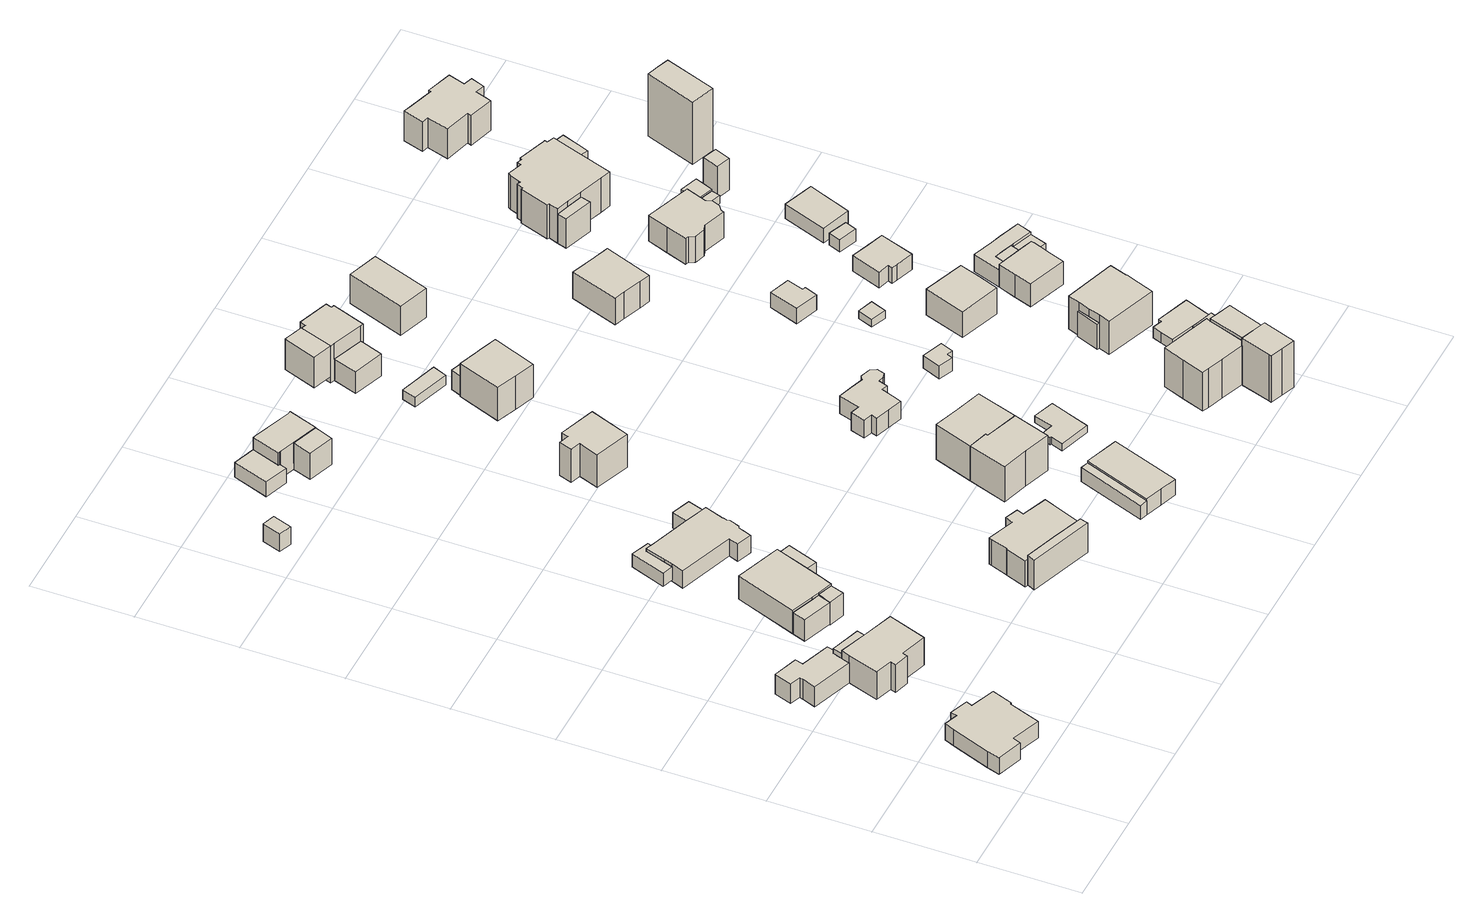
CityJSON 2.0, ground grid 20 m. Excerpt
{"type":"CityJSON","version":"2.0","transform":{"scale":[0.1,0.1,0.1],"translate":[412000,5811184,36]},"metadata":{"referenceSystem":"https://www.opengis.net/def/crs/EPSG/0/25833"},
"CityObjects":{
"building1":{"type":"Building","attributes":{"Gemeindeschluessel":"11000009","BezugspunktDach":"2200","function":"31001_1010","measuredHeight":3.83,"storeysAboveGround":1},"address":[{"country":"Germany","locality":"Berlin","thoroughfareNumber":"16","thoroughfareName":"Vogelsdorfer Steig"}],"geometry":[{"type":"Solid","lod":"1","boundaries":[[[[0,1,2,3,4,5,6,7,8,9,10,11,12,13]],[[14,15,16,17,18,19,20,21,22,23,24,25,26,27]],[[14,27,13,12]],[[15,14,12,11]],[[16,15,11,10]],[[17,16,10,9]],[[18,17,9,8]],[[19,18,8,7]],[[20,19,7,6]],[[21,20,6,5]],[[22,21,5,4]],[[23,22,4,3]],[[24,23,3,2]],[[25,24,2,1]],[[26,25,1,0]],[[27,26,0,13]]]]}]},
"building2":{"type":"Building","attributes":{"Gemeindeschluessel":"11000009","function":"31001_1010"},"address":[{"country":"Germany","locality":"Berlin","thoroughfareNumber":"14","thoroughfareName":"Vogelsdorfer Steig"}],"children":["building2-1","building2-2","building2-3"]},
"building2-1":{"type":"BuildingPart","attributes":{"BezugspunktDach":"2200","measuredHeight":7.59,"storeysAboveGround":1},"parents":["building2"],"geometry":[{"type":"MultiSurface","lod":"1","boundaries":[[[28,29,30,31,32,33,34,35,36,37]],[[38,39,40,41,42,43,44,45,46,47]],[[38,47,37,36]],[[48,49,38,36,35]],[[50,51,39,35,34]],[[41,40,34,33]],[[42,41,33,32]],[[43,42,32,31]],[[44,43,31,30]],[[45,44,30,29]],[[46,45,29,28]],[[47,46,28,37]],[[39,38,49,48]],[[40,39,51,50]]]}]},
"building2-2":{"type":"BuildingPart","attributes":{"BezugspunktDach":"2200","measuredHeight":5.65,"storeysAboveGround":1},"parents":["building2"],"geometry":[{"type":"MultiSurface","lod":"1","boundaries":[[[50,52,53,54,51]],[[55,56,57,40,39]],[[55,58,59,48,51,54]],[[60,58,54,53]],[[57,56,53,52]],[[40,57,52,50]],[[61,59,58,55]],[[61,39,48,59]],[[56,55,58,60]],[[39,40,50,51,62]]]}]},
"building2-3":{"type":"BuildingPart","attributes":{"BezugspunktDach":"2200","measuredHeight":5.11,"storeysAboveGround":1},"parents":["building2"],"geometry":[{"type":"MultiSurface","lod":"1","boundaries":[[[63,64,65,49,59,58,60,66,67,68,69,70]],[[71,72,73,74,56,55,61,38,75,76,77,78]],[[71,78,70,69]],[[72,71,69,68]],[[73,72,68,67]],[[74,73,67,66]],[[56,74,66,60]],[[75,38,49,65]],[[76,75,65,64]],[[77,76,64,63]],[[78,77,63,70]],[[79,55,56,60,58]],[[61,55,58,59]],[[38,39,48,49]],[[48,39,61,59]]]}]},
"building3":{"type":"Building","attributes":{"Gemeindeschluessel":"11000009","BezugspunktDach":"2200","function":"51009_1610","measuredHeight":5.24,"storeysAboveGround":0},"address":[{"country":"Germany","locality":"Berlin"}],"geometry":[{"type":"Solid","lod":"1","boundaries":[[[[80,81,82,83]],[[84,85,86,87]],[[84,87,83,82]],[[85,84,82,81]],[[86,85,81,80]],[[87,86,80,83]]]]}]},
"building4":{"type":"Building","attributes":{"Gemeindeschluessel":"11000009","function":"31001_1010"},"address":[{"country":"Germany","locality":"Berlin","thoroughfareNumber":"12","thoroughfareName":"Vogelsdorfer Steig"}],"children":["building4-1","building4-2"]},
"building4-1":{"type":"BuildingPart","attributes":{"BezugspunktDach":"2200","measuredHeight":5.99,"storeysAboveGround":1},"parents":["building4"],"geometry":[{"type":"MultiSurface","lod":"1","boundaries":[[[88,89,90,91,92,93,94,95]],[[96,97,98,99,100,101,102,103]],[[96,103,95,94]],[[97,96,94,93]],[[98,97,93,92]],[[99,98,92,91]],[[100,99,91,90]],[[101,100,90,89]],[[104,105,89,88]],[[103,106,104,102,88,95]],[[102,101,107,105,104]],[[102,104,106,103]]]}]},
"building4-2":{"type":"BuildingPart","attributes":{"BezugspunktDach":"2200","measuredHeight":4.86,"storeysAboveGround":1},"parents":["building4"],"geometry":[{"type":"MultiSurface","lod":"1","boundaries":[[[108,105,106,109]],[[103,101,110,111]],[[103,111,109,106]],[[110,101,105,108]],[[111,110,108,109]],[[102,104,105,101,112]],[[103,106,104,113,102]]]}]},
"building5":{"type":"Building","attributes":{"Gemeindeschluessel":"11000009","BezugspunktDach":"2200","function":"31001_1010","measuredHeight":4.41,"storeysAboveGround":1},"address":[{"country":"Germany","locality":"Berlin","thoroughfareNumber":"1 (1)","thoroughfareName":"Grasehorstweg"}],"geometry":[{"type":"Solid","lod":"1","boundaries":[[[[114,115,116,117]],[[118,119,120,121]],[[118,121,117,116]],[[119,118,116,115]],[[120,119,115,114]],[[121,120,114,117]]]]}]},
"building6":{"type":"Building","attributes":{"Gemeindeschluessel":"11000009","BezugspunktDach":"2200","function":"51009_1610","measuredHeight":3.04,"storeysAboveGround":0},"address":[{"country":"Germany","locality":"Berlin"}],"geometry":[{"type":"Solid","lod":"1","boundaries":[[[[122,123,124,125,126,127]],[[128,129,130,131,132,133]],[[128,133,127,126]],[[129,128,126,125]],[[130,129,125,124]],[[131,130,124,123]],[[132,131,123,122]],[[133,132,122,127]]]]}]},
"building7":{"type":"Building","attributes":{"Gemeindeschluessel":"11000009","BezugspunktDach":"2200","function":"51009_1610","measuredHeight":3.98,"storeysAboveGround":0},"address":[{"country":"Germany","locality":"Berlin"}],"geometry":[{"type":"Solid","lod":"1","boundaries":[[[[134,135,136,137]],[[138,139,140,141]],[[138,141,137,136]],[[139,138,136,135]],[[140,139,135,134]],[[141,140,134,137]]]]}]},
"building8":{"type":"Building","attributes":{"Gemeindeschluessel":"11000009","function":"31001_1010"},"address":[{"country":"Germany","locality":"Berlin","thoroughfareNumber":"10","thoroughfareName":"Vogelsdorfer Steig"}],"children":["building8-1","building8-2"]},
"building8-1":{"type":"BuildingPart","attributes":{"BezugspunktDach":"2200","measuredHeight":4.98,"storeysAboveGround":1},"parents":["building8"],"geometry":[{"type":"MultiSurface","lod":"1","boundaries":[[[142,143,144,145,146,147,148,149,150,151,152,153,154,155,156,157,158,159,160]],[[161,162,163,164,165,166,167,168,169,170,171,172,173,174,175,176,177,178,179]],[[161,179,160,159]],[[162,161,159,158]],[[163,162,158,157]],[[164,163,157,156]],[[165,164,156,155]],[[180,181,182,166,165,155,154]],[[167,166,154,153]],[[168,167,153,152]],[[169,168,152,151]],[[170,169,151,150]],[[171,170,150,149]],[[172,171,149,148]],[[173,172,148,147]],[[174,173,147,146]],[[175,174,146,145]],[[176,175,145,144]],[[177,176,144,143]],[[178,177,143,142]],[[179,178,142,160]],[[166,182,181,180]]]}]},
"building8-2":{"type":"BuildingPart","attributes":{"BezugspunktDach":"2200","measuredHeight":3.61,"storeysAboveGround":1},"parents":["building8"],"geometry":[{"type":"Solid","lod":"1","boundaries":[[[[180,183,184,181]],[[185,186,166,182]],[[185,182,181,184]],[[186,185,184,183]],[[166,186,183,180]],[[182,166,180,181]]]]}]},
"building9":{"type":"Building","attributes":{"Gemeindeschluessel":"11000009","BezugspunktDach":"2200","function":"51009_1610","measuredHeight":9.26,"storeysAboveGround":0},"address":[{"country":"Germany","locality":"Berlin"}],"geometry":[{"type":"Solid","lod":"1","boundaries":[[[[187,188,189,190,191]],[[192,193,194,195,196]],[[192,196,191,190]],[[193,192,190,189]],[[194,193,189,188]],[[195,194,188,187]],[[196,195,187,191]]]]}]},
"building10":{"type":"Building","attributes":{"Gemeindeschluessel":"11000009","BezugspunktDach":"2200","function":"31001_1010","measuredHeight":9.48,"storeysAboveGround":1},"address":[{"country":"Germany","locality":"Berlin","thoroughfareNumber":"13","thoroughfareName":"Vogelsdorfer Steig"}],"geometry":[{"type":"Solid","lod":"1","boundaries":[[[[197,198,199,200,201,202,203,204,205,206,207,208,209]],[[210,211,212,213,214,215,216,217,218,219,220,221,222]],[[210,222,209,208]],[[211,210,208,207]],[[212,211,207,206]],[[213,212,206,205]],[[214,213,205,204]],[[215,214,204,203]],[[216,215,203,202]],[[217,216,202,201]],[[218,217,201,200]],[[219,218,200,199]],[[220,219,199,198]],[[221,220,198,197]],[[222,221,197,209]]]]}]},
"building11":{"type":"Building","attributes":{"Gemeindeschluessel":"11000009","function":"31001_1010"},"address":[{"country":"Germany","locality":"Berlin","thoroughfareNumber":"72","thoroughfareName":"Freienbrinker Saum"}],"children":["building11-1","building11-2","building11-3"]},
"building11-1":{"type":"BuildingPart","attributes":{"BezugspunktDach":"2200","measuredHeight":6.31,"storeysAboveGround":2},"parents":["building11"],"geometry":[{"type":"MultiSurface","lod":"1","boundaries":[[[223,224,225,226,227,228,229,230,231,232]],[[233,234,235,236,237,238,239,240,241,242]],[[243,244,232,231]],[[234,233,231,230]],[[235,234,230,229]],[[236,235,229,228]],[[237,236,228,227]],[[245,246,237,227,226]],[[247,248,245,238,226,225]],[[240,239,225,224]],[[241,240,224,223]],[[244,249,223,232]],[[233,242,244,243]],[[238,237,246,245]],[[239,238,245,248,247]],[[250,242,241,249,244]]]}]},
"building11-2":{"type":"BuildingPart","attributes":{"BezugspunktDach":"2200","measuredHeight":6.13,"storeysAboveGround":2},"parents":["building11"],"geometry":[{"type":"MultiSurface","lod":"1","boundaries":[[[251,246,248,252]],[[239,237,253,254]],[[239,254,252,248]],[[253,237,246,251]],[[254,253,251,252]],[[237,255,238,245,246]],[[239,248,245,238]]]}]},
"building11-3":{"type":"BuildingPart","attributes":{"BezugspunktDach":"2200","measuredHeight":3.42,"storeysAboveGround":2},"parents":["building11"],"geometry":[{"type":"Solid","lod":"1","boundaries":[[[[256,249,244,243,257,258]],[[259,233,242,241,260,261]],[[259,261,258,257]],[[233,259,257,243]],[[260,241,249,256]],[[261,260,256,258]],[[233,243,244,242]],[[244,249,241,242]]]]}]},
"building12":{"type":"Building","attributes":{"Gemeindeschluessel":"11000009","BezugspunktDach":"2200","function":"31001_1010","measuredHeight":9.44,"storeysAboveGround":2},"address":[{"country":"Germany","locality":"Berlin","thoroughfareNumber":"8","thoroughfareName":"Vogelsdorfer Steig"}],"geometry":[{"type":"Solid","lod":"1","boundaries":[[[[262,263,264,265,266,267,268,269]],[[270,271,272,273,274,275,276,277]],[[270,277,269,268]],[[271,270,268,267]],[[272,271,267,266]],[[273,272,266,265]],[[274,273,265,264]],[[275,274,264,263]],[[276,275,263,262]],[[277,276,262,269]]]]}]},
"building13":{"type":"Building","attributes":{"Gemeindeschluessel":"11000009","BezugspunktDach":"2200","function":"51009_1610","measuredHeight":3.16,"storeysAboveGround":0},"address":[{"country":"Germany","locality":"Berlin"}],"geometry":[{"type":"Solid","lod":"1","boundaries":[[[[278,279,280,281]],[[282,283,284,285]],[[282,285,281,280]],[[283,282,280,279]],[[284,283,279,278]],[[285,284,278,281]]]]}]},
"building14":{"type":"Building","attributes":{"Gemeindeschluessel":"11000009","BezugspunktDach":"2200","function":"31001_1010","measuredHeight":10.65,"storeysAboveGround":1},"address":[{"country":"Germany","locality":"Berlin","thoroughfareNumber":"11A","thoroughfareName":"Vogelsdorfer Steig"}],"geometry":[{"type":"Solid","lod":"1","boundaries":[[[[286,287,288,289,290,291,292,293,294,295]],[[296,297,298,299,300,301,302,303,304,305]],[[296,305,295,294]],[[297,296,294,293]],[[298,297,293,292]],[[299,298,292,291]],[[300,299,291,290]],[[301,300,290,289]],[[302,301,289,288]],[[303,302,288,287]],[[304,303,287,286]],[[305,304,286,295]]]]}]},
"building15":{"type":"Building","attributes":{"Gemeindeschluessel":"11000009","BezugspunktDach":"2200","function":"31001_2463","measuredHeight":4.04,"storeysAboveGround":1},"address":[{"country":"Germany","locality":"Berlin","thoroughfareNumber":"13 (1)","thoroughfareName":"Vogelsdorfer Steig"}],"geometry":[{"type":"Solid","lod":"1","boundaries":[[[[306,307,308,309,310]],[[283,311,312,313,284]],[[283,284,310,309]],[[311,283,309,308]],[[312,311,308,307]],[[313,312,307,306]],[[284,313,306,310]]]]}]},
"building16":{"type":"Building","attributes":{"Gemeindeschluessel":"11000009","BezugspunktDach":"2200","function":"31001_1010","measuredHeight":10.66,"storeysAboveGround":1},"address":[{"country":"Germany","locality":"Berlin","thoroughfareNumber":"11","thoroughfareName":"Vogelsdorfer Steig"}],"geometry":[{"type":"Solid","lod":"1","boundaries":[[[[293,292,291,290,289,288,314,315,316,294]],[[317,318,319,302,301,300,299,298,297,296]],[[317,296,294,316]],[[318,317,316,315]],[[319,318,315,314]],[[302,319,314,288]],[[301,302,288,289]],[[300,301,289,290]],[[299,300,290,291]],[[298,299,291,292]],[[297,298,292,293]],[[296,297,293,294]]]]}]},
"building17":{"type":"Building","attributes":{"Gemeindeschluessel":"11000009","BezugspunktDach":"2200","function":"31001_2000","measuredHeight":2.25,"storeysAboveGround":1},"address":[{"country":"Germany","locality":"Berlin","thoroughfareNumber":"6 (1)","thoroughfareName":"Vogelsdorfer Steig"}],"geometry":[{"type":"Solid","lod":"1","boundaries":[[[[320,321,322,323]],[[324,325,326,327]],[[324,327,323,322]],[[325,324,322,321]],[[326,325,321,320]],[[327,326,320,323]]]]}]},
"building18":{"type":"Building","attributes":{"Gemeindeschluessel":"11000009","function":"31001_1010"},"address":[{"country":"Germany","locality":"Berlin","thoroughfareNumber":"6","thoroughfareName":"Vogelsdorfer Steig"}],"children":["building18-1","building18-2"]},
"building18-1":{"type":"BuildingPart","attributes":{"BezugspunktDach":"2200","measuredHeight":10.37,"storeysAboveGround":2},"parents":["building18"],"geometry":[{"type":"MultiSurface","lod":"1","boundaries":[[[328,329,330,331,332,333,334]],[[335,336,337,338,339,340,341]],[[335,341,334,333]],[[342,343,344,345,336,335,333,332]],[[337,336,332,331],[346,347,342,345]],[[338,337,331,330]],[[339,338,330,329]],[[340,339,329,328]],[[341,340,328,334]],[[345,344,343,342]],[[342,347,346,345]]]}]},
"building18-2":{"type":"BuildingPart","attributes":{"BezugspunktDach":"2200","measuredHeight":4.48,"storeysAboveGround":2},"parents":["building18"],"geometry":[{"type":"MultiSurface","lod":"1","boundaries":[[[347,348,349,343]],[[350,351,346,344]],[[350,344,343,349]],[[351,350,349,348]],[[346,351,348,347]],[[344,345,342,343]],[[346,347,342,352,345]]]}]},
"building19":{"type":"Building","attributes":{"Gemeindeschluessel":"11000009","function":"31001_1010"},"address":[{"country":"Germany","locality":"Berlin","thoroughfareNumber":"74","thoroughfareName":"Freienbrinker Saum"}],"children":["building19-1","building19-2","building19-3"]},
"building19-1":{"type":"BuildingPart","attributes":{"BezugspunktDach":"2200","measuredHeight":9.62,"storeysAboveGround":2},"parents":["building19"],"geometry":[{"type":"MultiSurface","lod":"1","boundaries":[[[353,354,355,356,357,358,359,360,361,362,363]],[[364,365,366,367,368,369,370,371,372,373,374]],[[364,374,375,376]],[[365,364,362,376,377,361]],[[366,365,361,360]],[[367,366,360,359]],[[368,367,359,358]],[[369,368,358,357]],[[370,369,357,356]],[[371,370,356,355]],[[372,371,355,354]],[[378,379,372,354,353]],[[374,373,353,363]],[[376,375,363,362]],[[361,377,376,362]],[[373,372,379,378]]]}]},
"building19-2":{"type":"BuildingPart","attributes":{"BezugspunktDach":"2200","measuredHeight":7.6,"storeysAboveGround":2},"parents":["building19"],"geometry":[{"type":"MultiSurface","lod":"1","boundaries":[[[380,381,382,383]],[[384,377,375,385]],[[384,385,383,382]],[[377,384,382,381]],[[363,362,361,377,381,380]],[[385,375,380,383]],[[375,376,362,363]],[[376,377,361,362]]]}]},
"building19-3":{"type":"BuildingPart","attributes":{"BezugspunktDach":"2200","measuredHeight":5.06,"storeysAboveGround":2},"parents":["building19"],"geometry":[{"type":"MultiSurface","lod":"1","boundaries":[[[386,379,378,387]],[[373,372,388,389]],[[373,389,387,378]],[[388,372,379,386]],[[389,388,386,387]],[[372,373,390,378,379]]]}]},
"building20":{"type":"Building","attributes":{"Gemeindeschluessel":"11000009","BezugspunktDach":"2200","function":"31001_1310","measuredHeight":1.61,"storeysAboveGround":1},"address":[{"country":"Germany","locality":"Berlin","thoroughfareNumber":"11A (1)","thoroughfareName":"Vogelsdorfer Steig"}],"geometry":[{"type":"Solid","lod":"1","boundaries":[[[[391,392,393,394,395,396,397,398,399,400]],[[401,402,403,404,405,406,407,408,409,410]],[[401,410,400,399]],[[402,401,399,398]],[[403,402,398,397]],[[404,403,397,396]],[[405,404,396,395]],[[406,405,395,394]],[[407,406,394,393]],[[408,407,393,392]],[[409,408,392,391]],[[410,409,391,400]]]]}]},
"building21":{"type":"Building","attributes":{"Gemeindeschluessel":"11000009","BezugspunktDach":"2200","function":"31001_1010","measuredHeight":4.7,"storeysAboveGround":1},"address":[{"country":"Germany","locality":"Berlin","thoroughfareNumber":"9","thoroughfareName":"Vogelsdorfer Steig"}],"geometry":[{"type":"Solid","lod":"1","boundaries":[[[[411,412,413,414,415,416,417,418,419,420,421,422,423,424,425,426,427,428]],[[429,430,431,432,433,434,435,436,437,438,439,440,441,442,443,444,445,446]],[[429,446,428,427]],[[430,429,427,426]],[[431,430,426,425]],[[432,431,425,424]],[[433,432,424,423]],[[434,433,423,422]],[[435,434,422,421]],[[436,435,421,420]],[[437,436,420,419]],[[438,437,419,418]],[[439,438,418,417]],[[440,439,417,416]],[[441,440,416,415]],[[442,441,415,414]],[[443,442,414,413]],[[444,443,413,412]],[[445,444,412,411]],[[446,445,411,428]]]]}]},
"building22":{"type":"Building","attributes":{"Gemeindeschluessel":"11000009","BezugspunktDach":"2200","function":"31001_2000","measuredHeight":3.02,"storeysAboveGround":1},"address":[{"country":"Germany","locality":"Berlin","thoroughfareNumber":"9 (1)","thoroughfareName":"Vogelsdorfer Steig"}],"geometry":[{"type":"Solid","lod":"1","boundaries":[[[[447,448,449,450,451,452]],[[453,454,455,456,457,458]],[[453,458,452,451]],[[454,453,451,450]],[[455,454,450,449]],[[456,455,449,448]],[[457,456,448,447]],[[458,457,447,452]]]]}]},
"building23":{"type":"Building","attributes":{"Gemeindeschluessel":"11000009","BezugspunktDach":"2200","function":"31001_1010","measuredHeight":6.98,"storeysAboveGround":2},"address":[{"country":"Germany","locality":"Berlin","thoroughfareNumber":"2","thoroughfareName":"Vogelsdorfer Steig"}],"geometry":[{"type":"Solid","lod":"1","boundaries":[[[[459,460,461,462]],[[463,464,465,466]],[[463,466,462,461]],[[464,463,461,460]],[[465,464,460,459]],[[466,465,459,462]]]]}]},
"building24":{"type":"Building","attributes":{"Gemeindeschluessel":"11000009","function":"31001_1010"},"address":[{"country":"Germany","locality":"Berlin","thoroughfareNumber":"18","thoroughfareName":"Grünheider Weg"}],"children":["building24-1","building24-2","building24-3"]},
"building24-1":{"type":"BuildingPart","attributes":{"BezugspunktDach":"2200","measuredHeight":10.49,"storeysAboveGround":2},"parents":["building24"],"geometry":[{"type":"MultiSurface","lod":"1","boundaries":[[[467,468,469,470,471,472,473,474,475,476]],[[477,478,479,480,481,482,483,484,485,486]],[[477,486,476,475]],[[478,477,475,474]],[[479,478,474,473]],[[480,479,473,472]],[[484,483,469,468]],[[485,484,468,467]],[[486,485,467,476]],[[481,480,472,471]],[[482,481,471,470]],[[483,482,470,469,487]]]}]},
"building24-2":{"type":"BuildingPart","attributes":{"BezugspunktDach":"2200","measuredHeight":10.82,"storeysAboveGround":2},"parents":["building24"],"geometry":[{"type":"MultiSurface","lod":"1","boundaries":[[[488,489,490,491,492,493]],[[480,494,495,496,497,482]],[[472,471,470,493,492]],[[480,482,481]],[[494,480,492,491]],[[495,494,491,490]],[[496,495,490,489]],[[480,481,471,472]],[[481,482,470,471]],[[497,496,489,488]],[[482,498,499,500,493]],[[497,488,500,501,499]]]}]},
"building24-3":{"type":"BuildingPart","attributes":{"BezugspunktDach":"2200","measuredHeight":11.22,"storeysAboveGround":2},"parents":["building24"],"geometry":[{"type":"MultiSurface","lod":"1","boundaries":[[[502,503,504,505,506,507,508]],[[509,483,499,496,510,511,512]],[[509,512,508,507]],[[483,509,507,506]],[[500,493,482,470,469,506,505]],[[513,489,488,497,488,500,505,504]],[[510,496,504,503]],[[511,510,503,502]],[[512,511,502,508]],[[483,469,470,482]],[[499,482,493,500]],[[496,497,488,489,513]],[[499,500,488,497,514]]]}]},
"building25":{"type":"Building","attributes":{"Gemeindeschluessel":"11000009","BezugspunktDach":"2200","function":"31001_1010","measuredHeight":8.53,"storeysAboveGround":1},"address":[{"country":"Germany","locality":"Berlin","thoroughfareNumber":"5","thoroughfareName":"Vogelsdorfer Steig"}],"geometry":[{"type":"Solid","lod":"1","boundaries":[[[[515,516,517,518,519,520,521]],[[522,523,524,525,526,527,528]],[[522,528,521,520]],[[523,522,520,519]],[[524,523,519,518]],[[525,524,518,517]],[[526,525,517,516]],[[527,526,516,515]],[[528,527,515,521]]]]}]},
"building26":{"type":"Building","attributes":{"Gemeindeschluessel":"11000009","BezugspunktDach":"2200","function":"31001_2000","measuredHeight":2.68,"storeysAboveGround":1},"address":[{"country":"Germany","locality":"Berlin","thoroughfareNumber":"7 (1)","thoroughfareName":"Vogelsdorfer Steig"}],"geometry":[{"type":"Solid","lod":"1","boundaries":[[[[529,530,531,532]],[[533,534,535,536]],[[533,536,532,531]],[[534,533,531,530]],[[535,534,530,529]],[[536,535,529,532]]]]}]},
"building27":{"type":"Building","attributes":{"Gemeindeschluessel":"11000009","BezugspunktDach":"2200","function":"31001_1010","measuredHeight":3.5,"storeysAboveGround":1},"address":[{"country":"Germany","locality":"Berlin","thoroughfareNumber":"7","thoroughfareName":"Vogelsdorfer Steig"}],"geometry":[{"type":"Solid","lod":"1","boundaries":[[[[537,538,539,540,541,542]],[[543,544,545,546,547,548]],[[543,548,542,541]],[[544,543,541,540]],[[545,544,540,539]],[[546,545,539,538]],[[547,546,538,537]],[[548,547,537,542]]]]}]},
"building28":{"type":"Building","attributes":{"Gemeindeschluessel":"11000009","BezugspunktDach":"2200","function":"51009_1610","measuredHeight":3.93,"storeysAboveGround":0},"address":[{"country":"Germany","locality":"Berlin"}],"geometry":[{"type":"Solid","lod":"1","boundaries":[[[[549,550,551,552,553]],[[554,555,556,557,558]],[[554,558,553,552]],[[555,554,552,551]],[[556,555,551,550]],[[557,556,550,549]],[[558,557,549,553]]]]}]},
"building29":{"type":"Building","attributes":{"Gemeindeschluessel":"11000009","BezugspunktDach":"2200","function":"31001_1010","measuredHeight":7.83,"storeysAboveGround":1},"address":[{"country":"Germany","locality":"Berlin","thoroughfareNumber":"14A","thoroughfareName":"Grünheider Weg"}],"geometry":[{"type":"Solid","lod":"1","boundaries":[[[[559,560,561,562,563]],[[564,565,566,567,568]],[[564,568,563,562]],[[565,564,562,561]],[[566,565,561,560]],[[567,566,560,559]],[[568,567,559,563]]]]}]},
"building30":{"type":"Building","attributes":{"Gemeindeschluessel":"11000009","function":"31001_1010"},"address":[{"country":"Germany","locality":"Berlin","thoroughfareNumber":"16","thoroughfareName":"Grünheider Weg"}],"children":["building30-1","building30-2"]},
"building30-1":{"type":"BuildingPart","attributes":{"BezugspunktDach":"2200","measuredHeight":9.78,"storeysAboveGround":2},"parents":["building30"],"geometry":[{"type":"MultiSurface","lod":"1","boundaries":[[[569,570,571,572,573,574,575,576,577,578]],[[579,580,581,582,583,584,585,586,587,588]],[[579,588,578,577]],[[589,590,577,576]],[[580,579,591,592]],[[593,589,592,594,581,580,576,575]],[[582,581,575,574]],[[583,582,574,573]],[[584,583,573,572]],[[585,584,572,571]],[[586,585,571,570]],[[587,586,570,569]],[[588,587,569,578]],[[592,591,590,589]],[[594,592,589,593]]]}]},
"building30-2":{"type":"BuildingPart","attributes":{"BezugspunktDach":"2200","measuredHeight":5.8,"storeysAboveGround":2},"parents":["building30"],"geometry":[{"type":"MultiSurface","lod":"1","boundaries":[[[590,593,595,596]],[[597,594,591,598]],[[597,598,596,595]],[[594,597,595,593]],[[598,591,590,596]],[[591,592,589,590]],[[594,593,589,592]]]}]},
"building31":{"type":"Building","attributes":{"Gemeindeschluessel":"11000009","BezugspunktDach":"2200","function":"31001_2463","measuredHeight":2.81,"storeysAboveGround":1},"address":[{"country":"Germany","locality":"Berlin","thoroughfareNumber":"16 (1)","thoroughfareName":"Grünheider Weg"}],"geometry":[{"type":"Solid","lod":"1","boundaries":[[[[599,600,601,602,603,604,605,606]],[[607,608,609,610,611,612,613,614]],[[607,614,606,605]],[[608,607,605,604]],[[609,608,604,603]],[[610,609,603,602]],[[611,610,602,601]],[[612,611,601,600]],[[613,612,600,599]],[[614,613,599,606]]]]}]},
"building32":{"type":"Building","attributes":{"Gemeindeschluessel":"11000009","function":"31001_1010"},"address":[{"country":"Germany","locality":"Berlin","thoroughfareNumber":"14","thoroughfareName":"Grünheider Weg"}],"children":["building32-1","building32-2"]},
"building32-1":{"type":"BuildingPart","attributes":{"BezugspunktDach":"2200","measuredHeight":6.59,"storeysAboveGround":1},"parents":["building32"],"geometry":[{"type":"MultiSurface","lod":"1","boundaries":[[[615,616,617,618,619,620,621,622,623]],[[624,625,626,627,628,629,630,631,632]],[[624,632,623,622]],[[625,624,622,621]],[[626,625,621,620]],[[633,634,626,620,619]],[[628,627,619,618]],[[629,628,618,617]],[[630,629,617,616]],[[631,630,616,615]],[[632,631,615,623]],[[627,626,634,633]]]}]},
"building32-2":{"type":"BuildingPart","attributes":{"BezugspunktDach":"2200","measuredHeight":4.03,"storeysAboveGround":1},"parents":["building32"],"geometry":[{"type":"Solid","lod":"1","boundaries":[[[[633,635,636,634]],[[637,638,627,626]],[[637,626,634,636]],[[638,637,636,635]],[[627,638,635,633]],[[626,627,633,634]]]]}]},
"building33":{"type":"Building","attributes":{"Gemeindeschluessel":"11000009","BezugspunktDach":"2200","function":"31001_1010","measuredHeight":4.06,"storeysAboveGround":1},"address":[{"country":"Germany","locality":"Berlin","thoroughfareNumber":"12A","thoroughfareName":"Grünheider Weg"}],"geometry":[{"type":"Solid","lod":"1","boundaries":[[[[639,640,641,642,643,644,645,646]],[[647,648,649,650,651,652,653,654]],[[647,654,646,645]],[[648,647,645,644]],[[649,648,644,643]],[[650,649,643,642]],[[651,650,642,641]],[[652,651,641,640]],[[653,652,640,639]],[[654,653,639,646]]]]}]},
"building34":{"type":"Building","attributes":{"Gemeindeschluessel":"11000009","BezugspunktDach":"2200","function":"31001_1010","measuredHeight":8.11,"storeysAboveGround":1},"address":[{"country":"Germany","locality":"Berlin","thoroughfareNumber":"5A","thoroughfareName":"Vogelsdorfer Steig"}],"geometry":[{"type":"Solid","lod":"1","boundaries":[[[[655,656,657,658,659,660,661,662,663,664,665,666,667,668]],[[669,670,671,672,673,674,675,676,677,678,679,680,681,682]],[[669,682,668,667]],[[670,669,667,666]],[[671,670,666,665]],[[672,671,665,664]],[[673,672,664,663]],[[674,673,663,662]],[[675,674,662,661]],[[676,675,661,660]],[[677,676,660,659]],[[678,677,659,658]],[[679,678,658,657]],[[680,679,657,656]],[[681,680,656,655]],[[682,681,655,668]]]]}]},
"building35":{"type":"Building","attributes":{"Gemeindeschluessel":"11000009","function":"31001_1010"},"address":[{"country":"Germany","locality":"Berlin","thoroughfareNumber":"14 (1)","thoroughfareName":"Grünheider Weg"}],"children":["building35-1","building35-2"]},
"building35-1":{"type":"BuildingPart","attributes":{"BezugspunktDach":"2200","measuredHeight":4.53,"storeysAboveGround":1},"parents":["building35"],"geometry":[{"type":"MultiSurface","lod":"1","boundaries":[[[634,636,683,635,684,685,686,687,688,689,690]],[[691,692,693,694,695,696,638,697,637,626,625]],[[691,625,690,689]],[[692,691,689,688]],[[693,692,688,687]],[[694,693,687,686]],[[695,694,686,685]],[[698,699,685,684]],[[700,698,696,684,635]],[[697,638,635,683]],[[637,697,683,636]],[[626,637,636,634]],[[625,626,634,690]],[[696,695,699,698]],[[638,696,698,700]]]}]},
"building35-2":{"type":"BuildingPart","attributes":{"BezugspunktDach":"2200","measuredHeight":3.44,"storeysAboveGround":1},"parents":["building35"],"geometry":[{"type":"MultiSurface","lod":"1","boundaries":[[[701,702,703,699,700,704]],[[638,695,705,629,628,627]],[[638,627,704,700]],[[705,695,699,703]],[[629,705,703,702]],[[628,629,702,701]],[[627,628,701,704]],[[695,696,698,699]],[[638,700,698,696]]]}]},
"building36":{"type":"Building","attributes":{"Gemeindeschluessel":"11000009","BezugspunktDach":"2200","function":"31001_2000","measuredHeight":3.45,"storeysAboveGround":1},"address":[{"country":"Germany","locality":"Berlin","thoroughfareNumber":"12A (1)","thoroughfareName":"Grünheider Weg"}],"geometry":[{"type":"Solid","lod":"1","boundaries":[[[[706,707,708,709]],[[710,711,712,713]],[[710,713,709,708]],[[711,710,708,707]],[[712,711,707,706]],[[713,712,706,709]]]]}]},
"building37":{"type":"Building","attributes":{"Gemeindeschluessel":"11000009","function":"31001_1010"},"address":[{"country":"Germany","locality":"Berlin","thoroughfareNumber":"3","thoroughfareName":"Vogelsdorfer Steig"}],"children":["building37-1","building37-2","building37-3"]},
"building37-1":{"type":"BuildingPart","attributes":{"BezugspunktDach":"2200","measuredHeight":9.14,"storeysAboveGround":2},"parents":["building37"],"geometry":[{"type":"MultiSurface","lod":"1","boundaries":[[[714,715,716,717,718,719,720,721,722,723,724,725,726,727,728,729,730,731,732,733,734,735,736,737,738,739,740]],[[741,742,743,744,745,746,747,748,749,750,751,752,753,754,755,756,757,758,759,760,761,762,763,764,765,766,767]],[[741,767,740,739]],[[742,741,739,738]],[[743,742,738,737]],[[744,743,737,736]],[[745,744,736,735]],[[746,745,735,734]],[[747,746,734,733]],[[748,747,733,732]],[[749,748,732,731]],[[750,749,731,730]],[[751,750,730,729]],[[752,751,729,728]],[[753,752,728,727]],[[754,753,727,726]],[[755,754,726,725]],[[756,755,725,724]],[[757,756,724,723]],[[758,757,723,722]],[[759,758,722,721]],[[760,759,721,720]],[[761,760,720,719]],[[768,769,770,719,718]],[[763,762,718,717]],[[764,763,717,716]],[[765,764,716,715]],[[771,772,715,714]],[[773,771,766,714,740]],[[762,761,770,769,768]],[[766,765,772,771]],[[767,766,771,773]]]}]},
"building37-2":{"type":"BuildingPart","attributes":{"BezugspunktDach":"2200","measuredHeight":6.81,"storeysAboveGround":2},"parents":["building37"],"geometry":[{"type":"MultiSurface","lod":"1","boundaries":[[[774,772,773,775]],[[767,765,776,777]],[[767,777,775,773]],[[776,765,772,774]],[[777,776,774,775]],[[778,765,766,771,772]],[[767,773,771,766]]]}]},
"building37-3":{"type":"BuildingPart","attributes":{"BezugspunktDach":"2200","measuredHeight":6.94,"storeysAboveGround":2},"parents":["building37"],"geometry":[{"type":"Solid","lod":"1","boundaries":[[[[779,780,770,769]],[[761,781,782,762]],[[781,761,770,780]],[[782,781,780,779]],[[762,782,779,769]],[[762,769,770,761]]]]}]},
"building38":{"type":"Building","attributes":{"Gemeindeschluessel":"11000009","BezugspunktDach":"2200","function":"31001_2463","measuredHeight":3.42,"storeysAboveGround":1},"address":[{"country":"Germany","locality":"Berlin","thoroughfareNumber":"10 (1)","thoroughfareName":"Grünheider Weg"}],"geometry":[{"type":"Solid","lod":"1","boundaries":[[[[783,784,785,786]],[[787,788,789,790]],[[787,790,786,785]],[[788,787,785,784]],[[789,788,784,783]],[[790,789,783,786]]]]}]},
"building39":{"type":"Building","attributes":{"Gemeindeschluessel":"11000009","BezugspunktDach":"2200","function":"51009_1610","measuredHeight":1.93,"storeysAboveGround":0},"address":[{"country":"Germany","locality":"Berlin"}],"geometry":[{"type":"Solid","lod":"1","boundaries":[[[[791,792,793,794]],[[795,796,797,798]],[[795,798,794,793]],[[796,795,793,792]],[[797,796,792,791]],[[798,797,791,794]]]]}]},
"building40":{"type":"Building","attributes":{"Gemeindeschluessel":"11000009","BezugspunktDach":"2200","function":"31001_2723","measuredHeight":2.49,"storeysAboveGround":1},"address":[{"country":"Germany","locality":"Berlin","thoroughfareNumber":"5A (1)","thoroughfareName":"Vogelsdorfer Steig"}],"geometry":[{"type":"Solid","lod":"1","boundaries":[[[[799,800,801,802,803]],[[804,805,806,796,795]],[[804,795,803,802]],[[805,804,802,801]],[[806,805,801,800]],[[796,806,800,799]],[[795,796,799,803]]]]}]},
"building41":{"type":"Building","attributes":{"Gemeindeschluessel":"11000009","BezugspunktDach":"2200","function":"31001_2000","measuredHeight":7.42,"storeysAboveGround":1},"address":[{"country":"Germany","locality":"Berlin","thoroughfareNumber":"8 (2)","thoroughfareName":"Grünheider Weg"}],"geometry":[{"type":"Solid","lod":"1","boundaries":[[[[807,808,809,810]],[[811,812,813,814]],[[811,814,810,809]],[[812,811,809,808]],[[813,812,808,807]],[[814,813,807,810]]]]}]},
"building42":{"type":"Building","attributes":{"Gemeindeschluessel":"11000009","BezugspunktDach":"2200","function":"31001_1010","measuredHeight":9.53,"storeysAboveGround":1},"address":[{"country":"Germany","locality":"Berlin","thoroughfareNumber":"1","thoroughfareName":"Vogelsdorfer Steig"}],"geometry":[{"type":"Solid","lod":"1","boundaries":[[[[815,816,817,818,819,820,821,822,823,824,825,826,827,828,829,830,831]],[[832,833,834,835,836,837,838,839,840,841,842,843,844,845,846,847,848]],[[832,848,831,830]],[[833,832,830,829]],[[834,833,829,828]],[[835,834,828,827]],[[836,835,827,826]],[[837,836,826,825]],[[838,837,825,824]],[[839,838,824,823]],[[840,839,823,822]],[[841,840,822,821]],[[842,841,821,820]],[[843,842,820,819]],[[844,843,819,818]],[[845,844,818,817]],[[846,845,817,816]],[[847,846,816,815]],[[848,847,815,831]]]]}]},
"building43":{"type":"Building","attributes":{"Gemeindeschluessel":"11000009","BezugspunktDach":"2200","function":"31001_2000","measuredHeight":15.13,"storeysAboveGround":1},"address":[{"country":"Germany","locality":"Berlin","thoroughfareNumber":"8 (1)","thoroughfareName":"Grünheider Weg"}],"geometry":[{"type":"Solid","lod":"1","boundaries":[[[[849,850,851,852,853]],[[854,855,856,857,858]],[[854,858,853,852]],[[855,854,852,851]],[[856,855,851,850]],[[857,856,850,849]],[[858,857,849,853]]]]}]}
},
"vertices":[
[64,34,56],[70,50,56],[128,28,56],[151,92,56],[154,91,56],[169,132,56],[120,151,56],[125,163,56],[89,177,56],[85,164,56],[58,174,56],[50,154,56],[21,77,56],[13,52,56],[21,77,18],[50,154,18],[58,174,18],[85,164,18],[89,177,18],[125,163,18],[120,151,18],[169,132,18],[154,91,18],[151,92,18],[128,28,18],[70,50,18],[64,34,18],[13,52,18],
[143,315,80],[139,304,80],[169,295,80],[172,305,80],[225,288,80],[252,364,80],[195,384,80],[136,405,80],[130,388,80],[109,327,80],[130,388,16],[136,405,16],[195,384,16],[252,364,16],[225,288,16],[172,305,16],[169,295,16],[139,304,16],[143,315,16],[109,327,16],[136,405,62],[130,388,62],[195,384,73],[136,405,73],
[201,404,73],[148,422,73],[143,424,73],[143,424,16],[148,422,16],[201,404,16],[143,424,62],[139,415,62],[148,422,62],[139,415,16],[136,405,20],
[60,451,62],[58,444,62],[48,417,62],[154,440,62],[95,461,62],[100,477,62],[51,494,62],[39,459,62],[51,494,16],[100,477,16],[95,461,16],[154,440,16],[48,417,16],[58,444,16],[60,451,16],[39,459,16],[143,424,49],
[295,472,61],[304,499,61],[274,510,61],[264,483,61],[274,510,9],[304,499,9],[295,472,9],[264,483,9],
[259,515,65],[274,510,65],[304,499,65],[313,521,65],[328,562,65],[350,622,65],[259,655,65],[214,532,65],[259,655,11],[350,622,11],[328,562,11],[313,521,11],[304,499,11],[274,510,11],[259,515,11],[214,532,11],[259,515,60],[274,510,60],[214,532,60],[274,510,30],
[264,483,60],[204,505,60],[264,483,11],[204,505,11],[265,513,11],[259,515,53],
[33,1406,94],[46,1444,94],[21,1453,94],[8,1416,94],[21,1453,53],[46,1444,53],[33,1406,53],[8,1416,53],
[250,777,49],[270,835,49],[285,829,49],[290,841,49],[254,855,49],[228,785,49],[254,855,19],[290,841,19],[285,829,19],[270,835,19],[250,777,19],[228,785,19],
[357,551,54],[379,612,54],[350,622,54],[328,562,54],[350,622,19],[379,612,19],[357,551,19],[328,562,19],
[351,713,56],[344,694,56],[374,683,56],[381,702,56],[384,710,56],[388,712,56],[396,732,56],[394,736,56],[396,743,56],[397,745,56],[396,746,56],[410,784,56],[405,786,56],[359,803,56],[285,829,56],[270,835,56],[256,794,56],[250,777,56],[241,753,56],[250,777,16],[256,794,16],[270,835,16],[285,829,16],[359,803,16],[405,786,16],[410,784,16],[396,746,16],[397,745,16],[396,743,16],[394,736,16],[396,732,16],[388,712,16],[384,710,16],[381,702,16],[374,683,16],[344,694,16],[351,713,16],[241,753,16],[405,786,52],[367,800,52],[367,800,16],
[416,819,52],[379,833,52],[379,833,16],[416,819,16],
[610,147,85],[615,163,85],[553,186,85],[490,208,85],[482,192,85],[490,208,17],[553,186,17],[615,163,17],[610,147,17],[482,192,17],
[490,208,76],[615,163,76],[630,203,76],[646,243,76],[596,263,76],[601,277,76],[575,287,76],[568,272,76],[515,292,76],[513,286,76],[501,253,76],[500,251,76],[485,210,76],[500,251,15],[501,253,15],[513,286,15],[515,292,15],[568,272,15],[575,287,15],[601,277,15],[596,263,15],[646,243,15],[630,203,15],[615,163,15],[490,208,15],[485,210,15],
[191,1497,107],[193,1496,107],[224,1485,107],[271,1468,107],[276,1466,107],[296,1523,107],[291,1524,107],[213,1553,107],[208,1554,107],[188,1498,107],[208,1554,45],[213,1553,45],[291,1524,45],[296,1523,45],[276,1466,45],[271,1468,45],[224,1485,45],[193,1496,45],[191,1497,45],[188,1498,45],[208,1554,79],[188,1498,79],[271,1468,106],[276,1466,106],[224,1485,60],[224,1485,106],[191,1497,79],[188,1498,56],
[262,1429,106],[211,1447,106],[262,1429,45],[211,1447,45],[274,1467,45],
[186,1482,79],[164,1570,79],[139,1499,79],[164,1570,45],[186,1482,45],[139,1499,45],
[434,1034,96],[419,994,96],[489,968,96],[519,1048,96],[447,1074,96],[443,1060,96],[422,1067,96],[413,1041,96],[422,1067,20],[443,1060,20],[447,1074,20],[519,1048,20],[489,968,20],[419,994,20],[434,1034,20],[413,1041,20],
[743,93,48],[793,228,48],[777,233,48],[727,98,48],[777,233,16],[793,228,16],[743,93,16],[727,98,16],
[727,316,97],[780,298,97],[805,371,97],[800,372,97],[752,389,97],[738,394,97],[740,398,97],[704,409,97],[701,410,97],[674,333,97],[701,410,16],[704,409,16],[740,398,16],[738,394,16],[752,389,16],[800,372,16],[805,371,16],[780,298,16],[727,316,16],[674,333,16],
[777,81,53],[810,69,53],[859,204,53],[793,228,53],[743,93,53],[859,204,16],[810,69,16],[777,81,16],
[832,452,97],[780,469,97],[729,487,97],[729,487,16],[780,469,16],[832,452,16],
[558,1343,44],[569,1371,44],[493,1396,44],[483,1368,44],[493,1396,22],[569,1371,22],[558,1343,22],[483,1368,22],
[552,1208,95],[593,1192,95],[626,1279,95],[591,1292,95],[585,1294,95],[544,1309,95],[512,1224,95],[544,1309,18],[585,1294,18],[591,1292,18],[626,1279,18],[593,1192,18],[552,1208,18],[512,1224,18],[585,1294,66],[544,1309,66],[544,1309,21],[585,1294,21],[591,1292,21],[591,1292,66],
[598,1312,66],[552,1329,66],[552,1329,21],[598,1312,21],[585,1294,35],
[475,1518,122],[536,1495,122],[542,1493,122],[566,1559,122],[560,1561,122],[564,1573,122],[503,1595,122],[499,1583,122],[489,1587,122],[477,1554,122],[466,1521,122],[477,1554,37],[489,1587,37],[499,1583,37],[503,1595,37],[564,1573,37],[560,1561,37],[566,1559,37],[542,1493,37],[536,1495,37],[475,1518,37],[466,1521,37],[466,1521,52],[477,1554,52],[489,1587,52],[475,1518,87],[536,1495,87],
[466,1521,123],[489,1587,123],[451,1601,123],[427,1535,123],[451,1601,52],[427,1535,52],
[519,1448,87],[458,1470,87],[519,1448,37],[458,1470,37],[475,1518,81],
[898,275,33],[910,308,33],[918,329,33],[927,354,33],[885,369,33],[872,331,33],[849,338,33],[842,320,33],[845,320,33],[836,295,33],[845,320,17],[842,320,17],[849,338,17],[872,331,17],[885,369,17],[927,354,17],[918,329,17],[910,308,17],[898,275,17],[836,295,17],
[745,617,59],[741,605,59],[770,595,59],[799,585,59],[814,627,59],[826,623,59],[832,641,59],[844,638,59],[854,641,59],[859,656,59],[853,668,59],[832,675,59],[824,669,59],[799,678,59],[769,688,59],[756,646,59],[737,652,59],[727,623,59],[737,652,18],[756,646,18],[769,688,18],[799,678,18],[824,669,18],[832,675,18],[853,668,18],[859,656,18],[854,641,18],[844,638,18],[832,641,18],[826,623,18],[814,627,18],[799,585,18],[770,595,18],[741,605,18],[745,617,18],[727,623,18],
[953,555,46],[958,567,46],[970,563,46],[980,588,46],[939,604,46],[924,567,46],[939,604,16],[980,588,16],[970,563,16],[958,567,16],[953,555,16],[924,567,16],
[687,1437,108],[728,1552,108],[667,1573,108],[625,1458,108],[667,1573,41],[728,1552,41],[687,1437,41],[625,1458,41],
[1058,115,93],[1090,103,93],[1136,86,93],[1145,83,93],[1161,127,93],[1173,162,93],[1177,171,93],[1077,207,93],[1061,164,93],[1045,120,93],[1061,164,3],[1077,207,3],[1177,171,3],[1173,162,3],[1161,127,3],[1145,83,3],[1136,86,3],[1090,103,3],[1058,115,3],[1045,120,3],[1136,86,57],
[1167,74,100],[1189,66,100],[1218,145,100],[1196,153,100],[1173,162,100],[1145,83,100],[1196,153,3],[1218,145,3],[1189,66,3],[1167,74,3],[1154,79,3],[1163,76,3],[1163,76,100],[1163,76,46],
[1140,11,111],[1166,1,111],[1189,66,111],[1163,76,111],[1136,86,111],[1116,25,111],[1114,21,111],[1116,25,3],[1166,1,3],[1140,11,3],[1114,21,3],[1189,66,36],[1165,75,3],
[846,1131,80],[882,1117,80],[904,1109,80],[939,1204,80],[898,1219,80],[858,1234,80],[824,1139,80],[858,1234,19],[898,1219,19],[939,1204,19],[904,1109,19],[882,1117,19],[846,1131,19],[824,1139,19],
[1033,718,33],[1045,749,33],[1014,760,33],[1003,730,33],[1014,760,15],[1045,749,15],[1033,718,15],[1003,730,15],
[1005,836,50],[1015,862,50],[1009,864,50],[1020,897,50],[979,912,50],[958,853,50],[979,912,15],[1020,897,15],[1009,864,15],[1015,862,15],[1005,836,15],[958,853,15],
[1218,145,56],[1232,187,56],[1187,202,56],[1177,171,56],[1173,162,56],[1177,171,16],[1187,202,16],[1232,187,16],[1218,145,16],[1173,162,16],
[1119,544,78],[1134,584,78],[1148,625,78],[1067,655,78],[1038,573,78],[1067,655,18],[1148,625,18],[1134,584,18],[1119,544,18],[1038,573,18],
[1204,286,93],[1216,318,93],[1226,344,93],[1225,345,93],[1237,380,93],[1135,414,93],[1126,391,93],[1118,368,93],[1110,345,93],[1102,323,93],[1110,345,16],[1118,368,16],[1126,391,16],[1135,414,16],[1237,380,16],[1225,345,16],[1226,344,16],[1216,318,16],[1204,286,16],[1102,323,16],[1118,368,75],[1110,345,75],[1110,345,17],[1118,368,17],[1126,391,75],[1126,391,17],
[1122,392,75],[1105,347,75],[1122,392,17],[1105,347,17],
[1240,194,42],[1250,220,42],[1260,246,42],[1194,270,42],[1191,263,42],[1172,270,42],[1165,252,42],[1156,226,42],[1165,252,17],[1172,270,17],[1191,263,17],[1194,270,17],[1260,246,17],[1250,220,17],[1240,194,17],[1156,226,17],
[1240,471,68],[1253,507,68],[1264,536,68],[1266,543,68],[1246,550,68],[1208,563,68],[1188,570,68],[1175,534,68],[1163,499,68],[1175,534,15],[1188,570,15],[1208,563,15],[1246,550,15],[1266,543,15],[1264,536,15],[1253,507,15],[1240,471,15],[1163,499,15],[1246,550,55],[1208,563,55],
[1255,577,55],[1218,590,55],[1218,590,15],[1255,577,15],
[1125,753,51],[1122,744,51],[1134,740,51],[1169,727,51],[1193,795,51],[1158,807,51],[1124,820,51],[1102,760,51],[1124,820,15],[1158,807,15],[1193,795,15],[1169,727,15],[1134,740,15],[1122,744,15],[1125,753,15],[1102,760,15],
[1027,1089,77],[1033,1078,77],[1054,1071,77],[1065,1075,77],[1111,1059,77],[1114,1066,77],[1124,1073,77],[1130,1089,77],[1126,1100,77],[1126,1101,77],[1141,1142,77],[1051,1175,77],[1036,1133,77],[1021,1092,77],[1036,1133,17],[1051,1175,17],[1141,1142,17],[1126,1101,17],[1126,1100,17],[1130,1089,17],[1124,1073,17],[1114,1066,17],[1111,1059,17],[1065,1075,17],[1054,1071,17],[1033,1078,17],[1027,1089,17],[1021,1092,17],
[1239,583,55],[1260,575,55],[1301,560,55],[1312,589,55],[1270,604,55],[1249,611,55],[1208,626,55],[1188,570,55],[1208,626,15],[1249,611,15],[1270,604,15],[1312,589,15],[1301,560,15],[1260,575,15],[1239,583,15],[1260,575,50],[1301,560,50],[1255,577,50],
[1266,543,50],[1264,536,50],[1289,526,50],[1246,550,50],[1289,526,15],
[1197,846,44],[1206,869,44],[1169,884,44],[1160,860,44],[1169,884,16],[1206,869,16],[1197,846,16],[1160,860,16],
[1006,1309,97],[1038,1298,97],[1086,1281,97],[1107,1274,97],[1131,1344,97],[1150,1399,97],[1135,1405,97],[1137,1410,97],[1134,1411,97],[1078,1431,97],[1075,1427,97],[1065,1431,97],[1062,1423,97],[1058,1424,97],[1050,1427,97],[1039,1431,97],[1033,1433,97],[1032,1433,97],[1029,1427,97],[1022,1409,97],[1020,1405,97],[1013,1408,97],[1008,1395,97],[1004,1396,97],[984,1338,97],[988,1336,97],[981,1317,97],[988,1336,18],[984,1338,18],[1004,1396,18],[1008,1395,18],[1013,1408,18],[1020,1405,18],[1022,1409,18],[1029,1427,18],[1032,1433,18],[1033,1433,18],[1039,1431,18],[1050,1427,18],[1058,1424,18],[1062,1423,18],[1065,1431,18],[1075,1427,18],[1078,1431,18],[1134,1411,18],[1137,1410,18],[1135,1405,18],[1150,1399,18],[1131,1344,18],[1107,1274,18],[1086,1281,18],[1038,1298,18],[1006,1309,18],[981,1317,18],[1131,1344,86],[1131,1344,88],[1150,1399,88],[1006,1309,86],[1038,1298,86],[981,1317,86],
[1032,1278,86],[975,1298,86],[1032,1278,18],[975,1298,18],[1038,1298,58],
[1152,1335,88],[1172,1391,88],[1172,1391,18],[1152,1335,18],
[1229,875,50],[1262,960,50],[1202,982,50],[1170,895,50],[1202,982,16],[1262,960,16],[1229,875,16],[1170,895,16],
[1191,1102,36],[1196,1119,36],[1160,1132,36],[1153,1115,36],[1160,1132,17],[1196,1119,17],[1191,1102,17],[1153,1115,17],
[1196,1119,40],[1203,1137,40],[1210,1155,40],[1174,1168,40],[1160,1132,40],[1174,1168,17],[1210,1155,17],[1203,1137,17],
[1230,1101,91],[1242,1132,91],[1213,1143,91],[1202,1112,91],[1213,1143,17],[1242,1132,17],[1230,1101,17],[1202,1112,17],
[1136,1556,109],[1133,1548,109],[1182,1533,109],[1185,1541,109],[1193,1565,109],[1212,1559,109],[1222,1587,109],[1204,1593,109],[1213,1621,109],[1215,1626,109],[1164,1643,109],[1162,1638,109],[1110,1655,109],[1097,1660,109],[1084,1619,109],[1097,1615,109],[1084,1571,109],[1097,1615,40],[1084,1619,40],[1097,1660,40],[1110,1655,40],[1162,1638,40],[1164,1643,40],[1215,1626,40],[1213,1621,40],[1204,1593,40],[1222,1587,40],[1212,1559,40],[1193,1565,40],[1185,1541,40],[1182,1533,40],[1133,1548,40],[1136,1556,40],[1084,1571,40],
[1313,1169,162],[1349,1270,162],[1326,1279,162],[1302,1287,162],[1265,1186,162],[1302,1287,18],[1326,1279,18],[1349,1270,18],[1313,1169,18],[1265,1186,18]
]}
